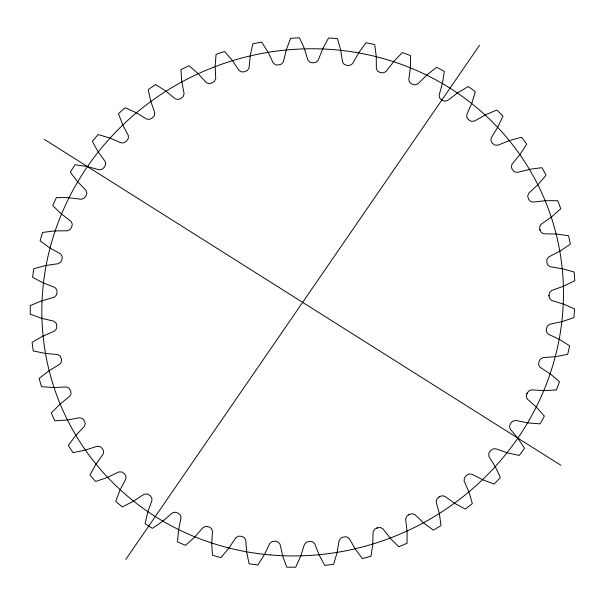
<?xml version="1.0" encoding="UTF-8"?>
<svg xmlns="http://www.w3.org/2000/svg" width="605" height="605" viewBox="0 0 605 605"><rect width="100%" height="100%" fill="white"/><g stroke="black" fill="none" stroke-linecap="round" stroke-linejoin="round"><path stroke-width="0.91" d="M548.962 295.248L548.954 295.837M527.084 393.235L526.834 393.779M125.825 559.368L479.47 45.337M439.207 496.849L438.701 497.189M409.343 514.401L408.798 514.673M377.414 527.832L376.832 528.029M441.559 99.916L439.631 97.972L439.117 95.136L442.52 82.991L444.32 71.398A274.655 262.517 -25.8 0 0 436.628 67.284L427.145 74.755L417.881 83.913L414.886 84.897L411.763 84.012L409.615 82.303L408.783 79.701L410.432 67.268L410.561 55.599A274.655 262.517 -25.8 0 0 402.317 52.59L393.953 61.234L386.043 71.519L383.207 72.887L379.97 72.441L377.588 71.042L376.378 68.592L376.242 56.121L374.699 44.611A274.655 262.517 -25.8 0 0 366.07 42.751L358.977 52.408L352.579 63.608L349.955 65.348L346.665 65.348L344.094 64.289L342.543 62.035L340.623 49.769L337.439 38.637A274.655 262.517 -25.8 0 0 328.583 37.971L322.911 48.445L318.147 60.349L315.78 62.413L312.513 62.86L309.798 62.171L307.937 60.16L304.27 48.324L299.498 37.79A274.655 262.517 -25.8 0 0 290.589 38.342L286.445 49.421L283.405 61.801L281.348 64.153L278.164 65.037L275.366 64.72L273.218 62.996L267.879 51.833L261.625 42.093A274.655 262.517 -25.8 0 0 252.837 43.84L250.296 55.327L249.048 67.934L247.339 70.535L244.291 71.829L241.463 71.904L239.081 70.49L232.161 60.213L224.546 51.47A274.655 262.517 -25.8 0 0 216.053 54.374L215.168 66.036L215.728 78.627L214.397 81.418L211.553 83.112L208.748 83.566L206.176 82.499L197.82 73.311L188.987 65.726A274.655 262.517 -25.8 0 0 180.948 69.741L181.742 81.35L184.101 93.677L183.179 96.611L180.593 98.66L177.862 99.492L175.147 98.781L165.52 90.863L155.636 84.587A274.655 262.517 -25.8 0 0 148.217 89.631L150.668 100.959L154.782 112.787L154.283 115.805L151.999 118.179L149.405 119.359L146.607 119.034L135.883 112.53L125.152 107.682A274.655 262.517 -25.8 0 0 118.489 113.657L122.558 124.494L128.343 135.588L128.283 138.628L126.347 141.275L123.934 142.795L121.098 142.848L109.497 137.895L98.123 134.567A274.655 262.517 -25.8 0 0 92.346 141.366L97.942 151.484L105.293 161.641L105.663 164.643L104.121 167.509L101.935 169.332L99.122 169.771L86.87 166.466L75.073 164.726A274.655 262.517 -25.8 0 0 70.301 172.198L77.319 181.417L86.091 190.424L86.886 193.328L85.759 196.368L83.845 198.463L81.115 199.272L68.441 197.676L56.454 197.555A274.655 262.517 -25.8 0 0 52.771 205.571L61.075 213.701L71.095 221.392L72.305 224.145L71.624 227.291L70.021 229.613L67.412 230.785L54.571 230.921L42.63 232.433A274.655 262.517 -25.8 0 0 40.111 240.82L49.542 247.71L60.613 253.934L62.209 256.482L61.982 259.674L60.719 262.177L58.292 263.682L45.534 265.557L33.857 268.665A274.655 262.517 -25.8 0 0 32.557 277.272L42.925 282.785L54.836 287.413L56.794 289.712L57.021 292.888L56.121 295.527L53.921 297.342L41.495 300.912L30.326 305.555A274.655 262.517 -25.8 0 0 30.265 314.214L41.374 318.238L53.89 321.187L56.167 323.183L56.847 326.284L56.325 329.007L54.397 331.094L42.547 336.297L32.088 342.377A274.655 262.517 -25.8 0 0 33.267 350.923L44.899 353.38L57.778 354.59L60.334 356.254L61.453 359.219L61.324 361.964L59.706 364.286L48.65 371.016L39.121 378.427A274.655 262.517 -25.8 0 0 41.518 386.686L53.444 387.533L66.437 386.981L69.212 388.274L70.755 391.042L71.027 393.772L69.741 396.267L59.706 404.405L51.281 412.996A274.655 262.517 -25.8 0 0 54.851 420.808L66.845 420.029L79.694 417.73L82.643 418.622L84.571 421.14L85.229 423.795L84.307 426.427L75.489 435.804L68.335 445.409A274.655 262.517 -25.8 0 0 73.001 452.623L84.829 450.233L97.284 446.225L100.347 446.709L102.631 448.925L103.667 451.451L103.13 454.173L95.688 464.602L89.948 475.038A274.655 262.517 -25.8 0 0 95.628 481.512L107.055 477.557L118.875 471.923L121.991 471.983L124.585 473.859L125.976 476.211L125.832 478.963L119.919 490.247L115.699 501.311A274.655 262.517 -25.8 0 0 122.278 506.922L133.085 501.469L144.043 494.323L147.159 493.96L150.002 495.457L151.719 497.582L151.976 500.312L147.711 512.231L145.094 523.703A274.655 262.517 -25.8 0 0 152.445 528.339L162.42 521.51L172.296 512.98L175.344 512.201L178.392 513.297L180.403 515.15L181.054 517.812L178.513 530.131L177.552 541.793A274.655 262.517 -25.8 0 0 185.531 545.362L194.477 537.285L203.091 527.537L206.01 526.365L209.201 527.023L211.47 528.589L212.491 531.122L211.735 543.6L212.446 555.216A274.655 262.517 -25.8 0 0 220.901 557.659L228.645 548.485L235.821 537.716L238.559 536.159L241.826 536.385L244.314 537.611L245.69 539.97L246.719 552.373L249.094 563.724A274.655 262.517 -25.8 0 0 257.859 564.987L264.256 554.898L269.853 543.313L272.356 541.407L275.638 541.188L278.285 542.065L279.994 544.197L282.8 556.282L286.785 567.142A274.655 262.517 -25.8 0 0 295.686 567.195L300.609 556.396L304.519 544.22L306.735 542.004L309.972 541.339L312.732 541.846L314.744 543.721L319.266 555.246L324.787 565.403A274.655 262.517 -25.8 0 0 333.657 564.253L337.008 552.94L339.155 540.424L341.046 537.936L344.169 536.847L346.99 536.968L349.259 538.541L355.407 549.287L362.357 558.551A274.655 262.517 -25.8 0 0 371.016 556.214L372.733 544.613L373.081 531.984L374.601 529.284L377.558 527.787L380.379 527.522L382.859 528.77L390.52 538.518L398.763 546.708A274.655 262.517 -25.8 0 0 407.052 543.237L407.089 531.576L405.63 519.082L406.757 516.216L409.479 514.333L412.255 513.698L414.901 514.583L423.923 523.159L433.301 530.109A274.655 262.517 -25.8 0 0 441.045 525.563L439.419 514.068L436.175 501.961L436.886 498.981L439.328 496.758L441.998 495.752L444.766 496.274L454.968 503.496L465.29 509.077A274.655 262.517 -25.8 0 0 472.354 503.549L469.087 492.447L464.126 480.952L464.406 477.92L466.515 475.401L469.026 474.048L471.855 474.184L483.04 479.924L494.119 484.023A274.655 262.517 -25.8 0 0 500.358 477.625L495.518 467.12L488.931 456.465L488.772 453.44L490.519 450.672L492.825 449.001L495.654 448.751L507.61 452.895L519.219 455.436A274.655 262.517 -25.8 0 0 524.512 448.282L518.19 438.587L510.106 428.983L509.523 426.026L510.862 423.061L512.911 421.103L515.694 420.475L528.188 422.933L540.106 423.863A274.655 262.517 -25.8 0 0 544.349 416.104L536.665 407.407L527.25 399.035L526.244 396.199L527.152 393.099L528.914 390.89L531.591 389.892L544.371 390.626L556.373 389.93A274.655 262.517 -25.8 0 0 559.474 381.702L550.588 374.177L540.015 367.205L538.609 364.543L539.07 361.366L540.507 358.954L543.033 357.608L555.859 356.602L567.694 354.288A274.655 262.517 -25.8 0 0 569.608 345.765L559.686 339.549L548.168 334.111L546.383 331.684L546.383 328.492L547.472 325.913L549.786 324.25L562.408 321.52L573.865 317.64A274.655 262.517 -25.8 0 0 574.546 308.981L563.777 304.202L551.541 300.405L549.416 298.25L548.962 295.104L549.673 292.419L551.737 290.46L563.913 286.067L574.75 280.69A274.655 262.517 -25.8 0 0 574.19 272.068L562.794 268.817L550.066 266.729L547.646 264.899L546.739 261.859L547.064 259.114L548.841 256.913L560.321 250.924L570.341 244.163A274.655 262.517 -25.8 0 0 568.549 235.738L556.736 234.082L543.918 233.78L541.414 232.577L540.015 230.24L539.599 227.087L541.044 224.349L551.722 216.787L560.722 208.77A274.655 262.517 -25.8 0 0 557.734 200.716L545.74 200.679L532.944 202.115L530.275 201.268L528.543 199.158L527.681 196.103L528.732 193.214L538.269 184.321L546.081 175.193A274.655 262.517 -25.8 0 0 541.951 167.668L530.01 169.256L517.328 172.417L514.318 171.722L512.201 169.347L511.354 166.753L512.087 164.068L520.232 154.146L526.698 144.096A274.655 262.517 -25.8 0 0 521.51 137.237L509.856 140.421L497.688 145.253L494.587 144.981L492.152 142.924L490.935 140.481L491.275 137.736L497.96 126.853L502.959 116.084A274.655 262.517 -25.8 0 0 496.811 110.019L485.671 114.738L474.396 121.098L471.272 121.333L468.739 119.888M44.415 139.43L560.88 465.275M441.809 100.075L444.539 101.156L447.609 100.498L457.917 92.701L468.338 86.553A274.655 262.517 -25.8 0 1 475.318 91.688L471.892 102.986L466.788 114.61L466.894 117.499L468.52 119.699M539.811 229.537L539.97 230.104M270.284 554.936A262.971 251.34 -25.8 0 0 542.95 195.574A262.971 251.34 -25.8 0 0 94.713 156.551A262.971 251.34 -25.8 0 0 270.284 554.936"/></g></svg>
